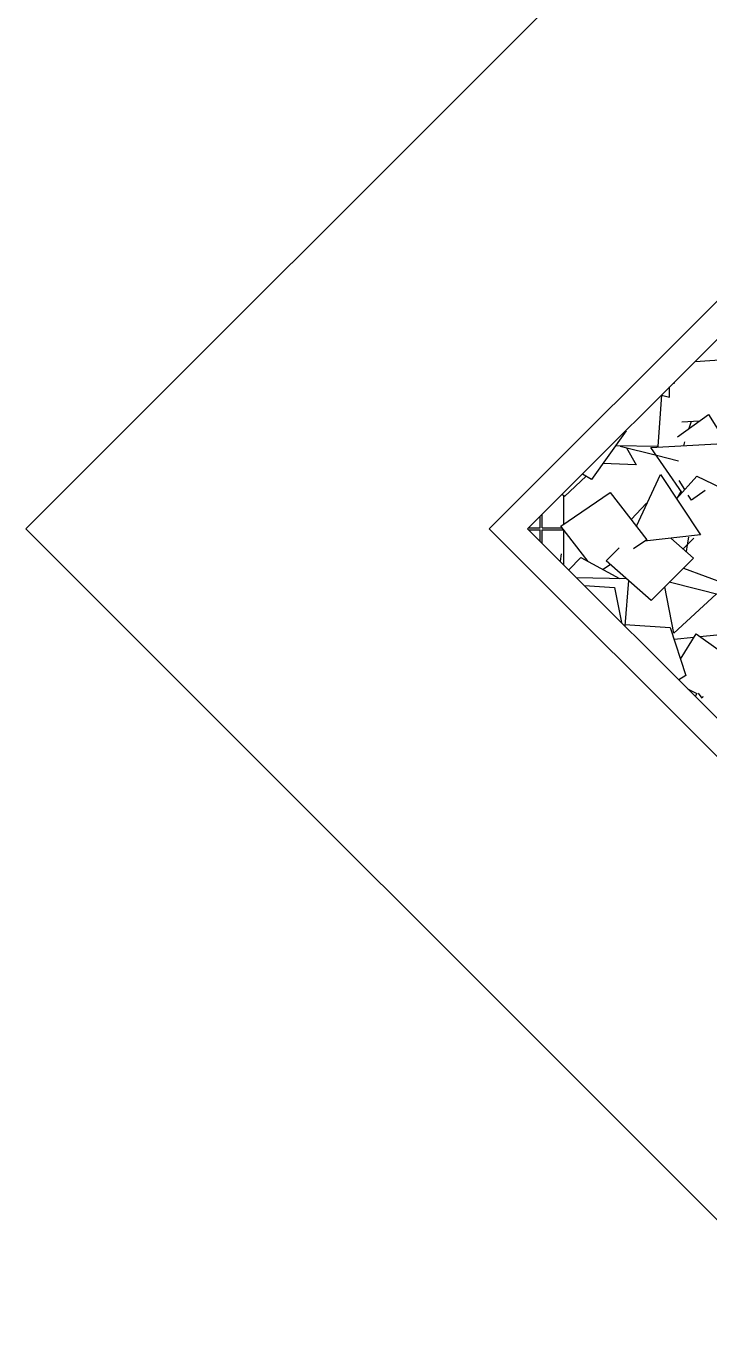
# Model space of a CAD drawing. Header units: metres. Extents: x 322 to 396.8, y -0.1 to 13.
# Drawn here: x 346.322 to 346.948, y 4.92 to 6.111 of the extents above; entities that cross this region are included whole.
import ezdxf

# ---------------------------------------------------------------- set-up
doc = ezdxf.new("R2010")
doc.units = ezdxf.units.M

msp = doc.modelspace()

# ---------------------------------------------------------------- linework, layer by layer
at = {"color": 8}
for p, q in [((347.7114, 7.0389), (346.3225, 5.65)), ((346.7468, 5.65), (347.7114, 6.6146)), ((346.7821, 5.65), (347.7114, 6.5793)), ((346.9355, 5.8034), (346.9669, 5.8054)), ((346.9121, 5.7706), (346.9121, 5.78)), ((346.9164, 5.7832), (346.9157, 5.7836)), ((346.9164, 5.7843), (346.9164, 5.7832)), ((346.9048, 5.7727), (346.9013, 5.7255)), ((346.9048, 5.7725), (346.9121, 5.7706)), ((346.9194, 5.7344), (346.9477, 5.7547)), ((346.9477, 5.7547), (346.9768, 5.7082)), ((346.8725, 5.7398), (346.8405, 5.6951)), ((346.8721, 5.74), (346.8725, 5.7398)), ((346.9395, 5.7488), (346.9235, 5.7478)), ((346.932, 5.7483), (346.9299, 5.7419)), ((346.9013, 5.7255), (346.8626, 5.726)), ((346.867, 5.7256), (346.8671, 5.7259)), ((346.895, 5.7244), (346.961, 5.7281)), ((346.9259, 5.7297), (346.9248, 5.7261)), ((346.9, 5.7171), (346.867, 5.7256)), ((346.8728, 5.7241), (346.8816, 5.7088)), ((346.9237, 5.6831), (346.895, 5.7244)), ((346.9202, 5.712), (346.9, 5.7171)), ((346.8816, 5.7088), (346.851, 5.7098)), ((346.8356, 5.6982), (346.816, 5.6796)), ((346.8405, 5.6951), (346.8324, 5.7002)), ((346.8818, 5.6523), (346.9038, 5.6997)), ((346.9038, 5.6997), (346.9404, 5.6445)), ((346.9186, 5.6774), (346.9371, 5.6984)), ((346.9261, 5.6859), (346.9208, 5.6944)), ((346.9371, 5.6984), (346.9785, 5.6782)), ((346.8124, 5.6525), (346.8577, 5.6833)), ((346.816, 5.6796), (346.8138, 5.6816)), ((346.8154, 5.6546), (346.8154, 5.6801)), ((346.8577, 5.6833), (346.8914, 5.64)), ((346.9192, 5.6781), (346.9227, 5.6846)), ((346.9322, 5.6762), (346.9293, 5.6809)), ((346.9446, 5.6851), (346.9322, 5.6762)), ((346.8769, 5.6587), (346.8911, 5.6735)), ((346.8911, 5.6735), (346.8916, 5.6733)), ((346.7935, 5.651), (346.7935, 5.6614)), ((346.7955, 5.651), (346.7955, 5.6634)), ((346.3225, 5.65), (347.7114, 4.2611)), ((347.7114, 4.6854), (346.7468, 5.65)), ((347.7114, 4.7207), (346.7821, 5.65)), ((346.7831, 5.651), (346.7935, 5.651)), ((346.7831, 5.649), (346.7935, 5.649)), ((346.7935, 5.6386), (346.7935, 5.649)), ((346.7955, 5.651), (346.8135, 5.651)), ((346.7955, 5.6366), (346.7955, 5.649)), ((346.7955, 5.649), (346.815, 5.649)), ((346.8374, 5.6201), (346.8124, 5.6525)), ((346.8154, 5.6167), (346.8154, 5.6485)), ((346.9404, 5.6445), (346.8893, 5.6386)), ((346.7944, 5.6377), (346.7955, 5.6383)), ((346.8541, 5.6207), (346.8659, 5.6325)), ((346.8914, 5.64), (346.8791, 5.6316)), ((346.9134, 5.6414), (346.9341, 5.6231)), ((346.9245, 5.6316), (346.9282, 5.6353)), ((346.9282, 5.6353), (346.9272, 5.6292)), ((346.9295, 5.6425), (346.9282, 5.6353)), ((346.9282, 5.6353), (346.9345, 5.6414)), ((346.8127, 5.627), (346.8118, 5.6204)), ((346.8198, 5.6123), (346.8308, 5.6237)), ((346.8308, 5.6237), (346.8662, 5.6046)), ((346.8952, 5.5843), (346.8541, 5.6207)), ((346.9341, 5.6231), (346.8952, 5.5843)), ((346.858, 5.6173), (346.8513, 5.6127)), ((346.925, 5.614), (346.9646, 5.5993)), ((346.8266, 5.6055), (346.8725, 5.6044)), ((346.8341, 5.598), (346.8617, 5.5961)), ((346.8617, 5.5961), (346.868, 5.5641)), ((346.8746, 5.6026), (346.871, 5.5611)), ((346.9161, 5.5543), (346.9077, 5.5968)), ((346.9611, 5.5886), (346.9119, 5.601)), ((346.9548, 5.5902), (346.9161, 5.5543)), ((346.8711, 5.5622), (346.9128, 5.5596)), ((346.9128, 5.5596), (346.9269, 5.5157)), ((346.9162, 5.549), (346.9345, 5.5508)), ((346.9221, 5.5307), (346.9364, 5.5538)), ((346.9364, 5.5538), (346.9811, 5.522)), ((346.9398, 5.5514), (346.9709, 5.5544)), ((346.9269, 5.5157), (346.9205, 5.5116)), ((346.9286, 5.5035), (346.9372, 5.499)), ((346.9372, 5.499), (346.9356, 5.4965)), ((346.942, 5.4949), (346.9385, 5.4995)), ((346.9427, 5.4964), (346.942, 5.4949))]:
    msp.add_line(p, q, dxfattribs=at)

doc.saveas('drawing.dxf')
